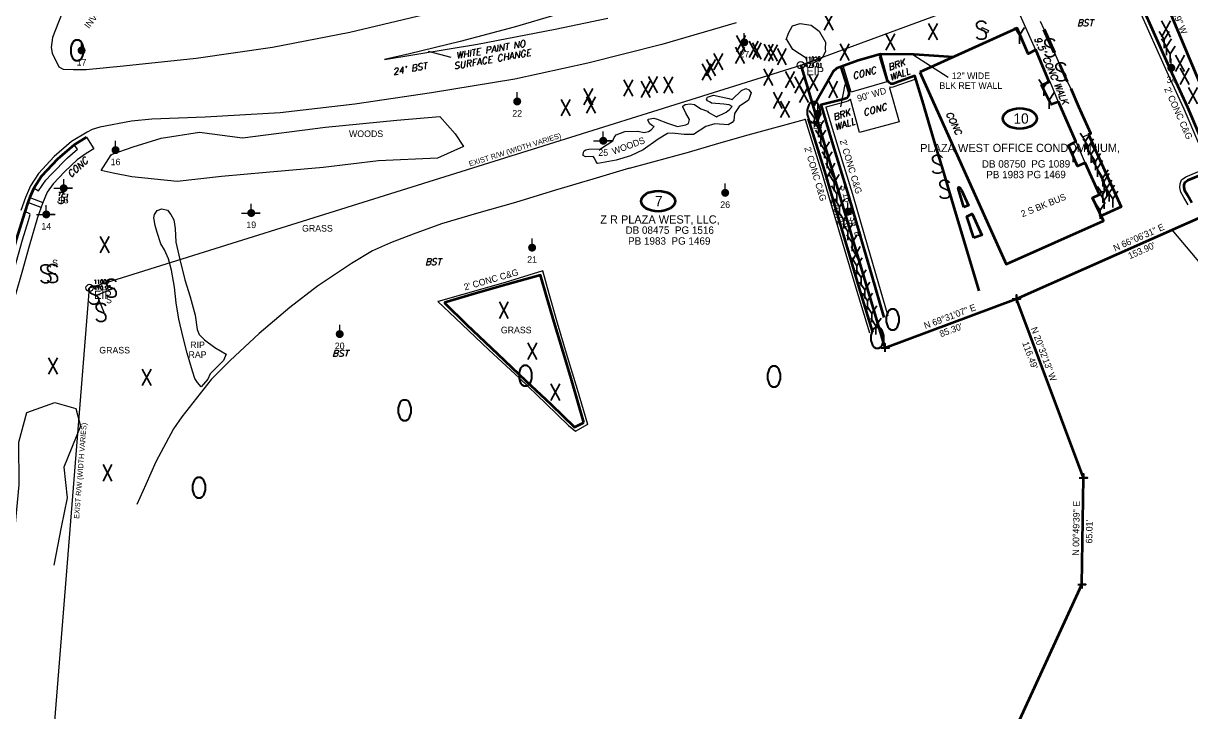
# Model space of a CAD drawing. Extents: x 2081991 to 2084654, y 739892 to 742657.
# Drawn here: x 2082565 to 2083276, y 740443 to 740863 of the extents above; entities that cross this region are included whole.
import ezdxf
from ezdxf.enums import TextEntityAlignment as Align

# ---------------------------------------------------------------- set-up
doc = ezdxf.new("R2010")
doc.units = 0
doc.header["$MEASUREMENT"] = 0
doc.linetypes.add('DGN Style 2', pattern=[2.872098, 1.723259, -1.148839])
for name, color, linetype, lineweight in [('Exist Property Corner CELL', 6, 'Continuous', 30), ('Exist Property Deed Book Text', 6, 'Continuous', 40), ('Exist Property Iron Pin CELL', 6, 'Continuous', 13), ('Exist Property Iron Pin Cogo Elevation', 6, 'Continuous', 0), ('Exist Property Iron Pin Cogo Number', 6, 'Continuous', 0), ('Exist Property Iron Pin Text', 6, 'Continuous', 13), ('Exist Property Line', 6, 'Continuous', 40), ('Exist Property Line Text', 6, 'Continuous', 13), ('Exist Property Owner Text', 6, 'Continuous', 40), ('Exist Right of Way Easement Line', 6, 'Continuous', 13), ('Exist Right of Way Line', 6, 'Continuous', 13), ('Exist Right of Way Line Text', 6, 'Continuous', 13), ('Exist Roads Curbs', 2, 'Continuous', 40), ('Exist Roads EOP', 2, 'Continuous', 13), ('Exist Structure Minor Pipes RCP 15 Inch Text', 30, 'Continuous', 13), ('Exist Utilities Power Joint Use Telephone CELL', 1, 'Continuous', 13), ('Exist Utilities Power Joint Use Telephone Text Tag Number', 1, 'Continuous', 13), ('Exist Utilities Power Pole CELL', 1, 'Continuous', 13), ('Exist Utilities Power Pole Text Tag Number', 1, 'Continuous', 13), ('Old_Level_11', 7, 'Continuous', 0), ('Old_Level_23', 7, 'Continuous', 0), ('Old_Level_26', 7, 'Continuous', 0), ('Old_Level_28', 7, 'Continuous', 0), ('Old_Level_3', 7, 'Continuous', 0), ('Old_Level_31', 7, 'Continuous', 0), ('Old_Level_8', 7, 'Continuous', 0), ('Old_Level_9', 7, 'Continuous', 0)]:
    doc.layers.add(name, color=color, linetype=linetype, lineweight=lineweight)
doc.styles.add('Style-ITALICS', font='ITALICS.shx')
doc.styles.add('Style-STANDARD', font='STANDARD.shx')
doc.styles.add('Style-WORKING', font='WORKING.shx')

# ---------------------------------------------------------------- blocks, each defined once
blk = doc.blocks.new('EXIST PROPERTY CORNER')
at = {"layer": 'Exist Property Corner CELL', "flags": 128}
blk.add_lwpolyline([(-0.05, 0), (0.05, 0), (0, 0), (0, 0.05), (0, -0.05)], dxfattribs=at)
at = {"layer": 'Exist Property Corner CELL'}
blk.add_point((0, 0), dxfattribs=at)
blk = doc.blocks.new('EXIST PROPERTY IRON PIN_1')
at = {"layer": 'Exist Property Iron Pin CELL'}
for radius in [0.0441, 0.00141]:
    blk.add_circle((0, 0), radius, dxfattribs=at)
blk = doc.blocks.new('EXIST UTILITIES POWER POLE')
at = {"layer": 'Exist Utilities Power Pole CELL'}
h = blk.add_hatch(color=256, dxfattribs=at)
edge = h.paths.add_edge_path()
edge.add_arc((0, 0), 0.049, 0, 360)
blk.add_line((0, 0), (0, 0.1125), dxfattribs=at)
blk.add_point((0, 0), dxfattribs=at)
at = {"layer": 'Exist Utilities Power Pole Text Tag Number', "style": 'Style-WORKING'}
blk.add_attdef('pole number', text='', height=0.08, dxfattribs=at).set_placement((0, -0.144), align=Align.MIDDLE_CENTER)
blk = doc.blocks.new('EXIST UTILITIES POWER JOINT USE TELEPHONE')
at = {"layer": 'Exist Utilities Power Joint Use Telephone CELL'}
h = blk.add_hatch(color=256, dxfattribs=at)
edge = h.paths.add_edge_path()
edge.add_arc((0.000024, 0.000125), 0.049003, 0, 360)
at = {"layer": 'Exist Utilities Power Joint Use Telephone CELL', "flags": 128}
blk.add_lwpolyline([(-0.11875, 0), (0.108, -0.00075), (0, -0.000393), (0, 0.1125)], dxfattribs=at)
at = {"layer": 'Exist Utilities Power Joint Use Telephone CELL'}
blk.add_point((0, 0), dxfattribs=at)
at = {"layer": 'Exist Utilities Power Joint Use Telephone Text Tag Number', "style": 'Style-WORKING'}
blk.add_attdef('pole number', text='', height=0.08, dxfattribs=at).set_placement((0, -0.144), align=Align.MIDDLE_CENTER)
blk = doc.blocks.new('Exist Property Owner Number Topo')
at = {"layer": 'Exist Property Owner Text', "color": 6}
blk.add_ellipse((0, 0), major_axis=(10.375, 0), ratio=0.6024096386, dxfattribs=at)
at = {"layer": 'Exist Property Owner Text', "color": 6, "style": 'Style-WORKING'}
blk.add_text('7', height=6.25, dxfattribs=at).set_placement((0.369155, 0), align=Align.MIDDLE_CENTER)
blk = doc.blocks.new('Exist Property Owner Number Topo_24')
at = {"layer": 'Exist Property Owner Text', "color": 6}
blk.add_ellipse((0, 0), major_axis=(10.375, 0), ratio=0.602409639, dxfattribs=at)
at = {"layer": 'Exist Property Owner Text', "color": 6, "style": 'Style-WORKING'}
blk.add_text('10', height=6.25, dxfattribs=at).set_placement((0.76199, 0), align=Align.MIDDLE_CENTER)

msp = doc.modelspace()

# ---------------------------------------------------------------- linework, layer by layer
at = {"layer": 'Exist Property Line', "ltscale": 50}
for p, q in [((2083310.871914, 740756.977987), (2083242.554, 740920.2097)), ((2083038.731, 740837.0748), (2083090.054512, 740664.849816)), ((2083170.161451, 740694.649133), (2083310.871914, 740756.977987)), ((2083090.054512, 740664.849816), (2083169.962366, 740694.696506)), ((2083211.027284, 740585.562453), (2083170.161451, 740694.649133)), ((2083210.0883, 740520.559234), (2083211.027284, 740585.562453)), ((2083099.082036, 740279.280024), (2083210.0883, 740520.559234))]:
    msp.add_line(p, q, dxfattribs=at)
at = {"layer": 'Exist Right of Way Easement Line', "ltscale": 50}
msp.add_line((2083489.943586, 740468.657405), (2083265.152648, 740736.726263), dxfattribs=at)
at = {"layer": 'Exist Right of Way Line', "ltscale": 50}
msp.add_line((2082574.468954, 740314.74611), (2082605.343, 740701.2959), dxfattribs=at)
at = {"layer": 'Exist Right of Way Line', "ltscale": 50, "flags": 128}
for points in [[(2083038.731, 740837.0748), (2083148.162711, 740877.568223), (2083242.554, 740920.2097)], [(2082605.343, 740701.2959), (2083038.731, 740837.0748)]]:
    msp.add_lwpolyline(points, dxfattribs=at)
at = {"layer": 'Exist Roads Curbs', "ltscale": 50, "flags": 128}
msp.add_lwpolyline([(2082603.441292, 740793.186003), (2082595.898818, 740788.481766), (2082585.698494, 740779.776307), (2082576.061781, 740769.36468), (2082571.384691, 740762.155962), (2082568.980611, 740756.52021), (2082567.769596, 740753.327019), (2082565.834476, 740747.603954), (2082560.690739, 740730.765888), (2082552.701618, 740702.208605), (2082546.53765, 740678.753325), (2082545.698558, 740675.650584), (2082539.876864, 740650.900709), (2082534.254879, 740624.058928), (2082529.104469, 740596.561741), (2082527.650903, 740587.302646), (2082527.098862, 740583.532471)], dxfattribs=at)
at = {"layer": 'Exist Roads EOP', "ltscale": 50, "flags": 128}
for points in [[(2082590.388098, 740873.518669), (2082582.758727, 740853.895288), (2082581.951362, 740847.888578), (2082582.496187, 740844.434945), (2082586.514645, 740836.112984), (2082589.228879, 740834.516495), (2082595.58298, 740834.303164), (2082603.215444, 740834.382426), (2082625.99726, 740836.654196), (2082670.249324, 740841.302147), (2082716.893294, 740848.062818), (2082763.977029, 740857.150574), (2082812.765914, 740868.663235)], [(2082999.347435, 740862.792371), (2082954.15816, 740849.740146), (2082909.056329, 740838.266341), (2082864.414957, 740828.514693), (2082813.755387, 740820.265078), (2082767.030638, 740813.284733), (2082721.405068, 740808.0312), (2082675.735519, 740805.298317), (2082643.264205, 740804.199492), (2082630.843704, 740802.827324), (2082611.664981, 740799.159837), (2082606.959471, 740797.74008), (2082603.813355, 740796.312606), (2082594.288704, 740790.592885), (2082583.81004, 740781.409584), (2082574.227636, 740770.967409), (2082569.370341, 740763.573431), (2082566.284161, 740756.494546), (2082563.356499, 740748.39799)]]:
    msp.add_lwpolyline(points, dxfattribs=at)
at = {"layer": 'Old_Level_11', "color": 3, "linetype": 'Continuous', "lineweight": 13, "ltscale": 49.9999, "flags": 128}
for points in [[(2083029.924502, 740852.394057), (2083031.321249, 740856.489799), (2083033.654244, 740861.11029), (2083038.437985, 740862.371037), (2083045.138721, 740861.393039), (2083049.892212, 740857.809047), (2083053.911454, 740850.97406), (2083053.558205, 740846.705819), (2083053.763204, 740845.495571), (2083052.020708, 740841.679329), (2083050.052712, 740840.292582), (2083046.770468, 740838.548085), (2083044.606222, 740838.187086), (2083042.833976, 740838.140586), (2083042.051978, 740841.394079), (2083034.003994, 740846.634069), (2083030.219751, 740852.643057)], [(2082931.458449, 740796.602169), (2082939.510683, 740796.760169), (2082943.315175, 740796.05217), (2082945.98367, 740796.695669), (2082947.640666, 740797.624167), (2082949.429663, 740799.667913), (2082948.337415, 740800.096912), (2082946.872918, 740801.358909), (2082945.58992, 740803.479655), (2082945.82017, 740804.082154), (2082949.194913, 740804.647903), (2082951.290159, 740804.118154), (2082957.611146, 740801.791159), (2082963.738634, 740799.640163), (2082964.724132, 740799.908412), (2082968.796374, 740800.580911), (2082970.268621, 740801.500659), (2082970.96537, 740803.973654), (2082968.713624, 740807.823397), (2082966.943128, 740811.658889), (2082966.885378, 740812.099638), (2082968.245375, 740813.051136), (2082971.372119, 740813.383385), (2082973.971864, 740813.136386), (2082977.903356, 740810.511891), (2082982.007848, 740808.930894), (2082982.290347, 740808.426645), (2082987.377837, 740805.597901), (2082988.098335, 740806.00165), (2082990.92508, 740807.206898), (2082993.230325, 740808.498645), (2082995.302071, 740810.038392), (2082996.955818, 740811.816889), (2082995.090821, 740812.949136), (2082991.897578, 740813.242136), (2082984.395593, 740813.960634), (2082983.519345, 740814.510883), (2082981.928348, 740815.323132), (2082981.403599, 740816.25963), (2082981.895848, 740817.576627), (2082985.500841, 740818.744875), (2082990.204581, 740817.783627), (2082994.917072, 740816.637879), (2082996.859568, 740816.21188), (2083002.702556, 740821.663369), (2083005.313301, 740822.747617), (2083007.161047, 740821.984368), (2083008.579295, 740820.128872), (2083006.863048, 740815.759381), (2083001.319059, 740811.800889), (2082998.334565, 740807.667397), (2082997.877566, 740803.246156), (2082996.863318, 740802.015408), (2082994.598572, 740800.651411), (2082986.327089, 740801.22266), (2082980.99885, 740799.751413), (2082973.429115, 740794.847172), (2082967.702626, 740794.761923), (2082960.376641, 740795.673671), (2082957.618646, 740795.358671), (2082951.792158, 740791.904428), (2082942.672426, 740785.374191), (2082935.073692, 740781.873448), (2082926.293209, 740779.130204)], [(2082619.075324, 740782.755947), (2082631.982548, 740787.366187), (2082648.935014, 740792.572177), (2082672.277967, 740796.17517), (2082698.509165, 740792.658927), (2082749.193063, 740799.328664), (2082792.564727, 740803.593655), (2082818.723174, 740805.703901), (2082828.073656, 740795.261422), (2082833.192395, 740787.379187), (2082817.318677, 740780.274202), (2082781.458249, 740778.650955), (2082747.713816, 740774.770963), (2082712.948636, 740771.583469), (2082685.66494, 740769.263224), (2082658.634994, 740766.10198), (2082631.160549, 740769.019724), (2082619.768322, 740771.20922), (2082612.502337, 740772.866216), (2082618.440075, 740782.482197)], [(2082926.275209, 740779.124454), (2082915.045982, 740777.027208), (2082914.674732, 740777.379457), (2082913.917484, 740778.626205), (2082913.112735, 740780.305952), (2082912.179487, 740781.367199), (2082907.586496, 740781.2087), (2082906.153749, 740782.002948), (2082906.0775, 740782.145698), (2082906.352999, 740784.035444), (2082906.837998, 740784.844692), (2082907.799246, 740785.449441), (2082909.636492, 740785.787941), (2082916.794728, 740786.12344), (2082924.232463, 740790.91868), (2082924.974212, 740792.965426), (2082926.234959, 740794.555673), (2082931.458449, 740796.602169)], [(2082618.440075, 740782.482197), (2082619.026824, 740782.755697)], [(2082560.081192, 740555.499151), (2082562.510187, 740581.1921), (2082562.320937, 740607.322048), (2082567.198427, 740625.333762), (2082584.264393, 740631.507749), (2082597.030618, 740627.865756), (2082599.709112, 740617.005278), (2082589.588632, 740591.976328), (2082591.679128, 740573.281366), (2082587.953386, 740555.517651), (2082583.505645, 740532.232448)]]:
    msp.add_lwpolyline(points, dxfattribs=at)
at = {"layer": 'Old_Level_23', "color": 2, "linetype": 'Continuous', "lineweight": 13, "flags": 128}
for points in [[(2082811.731784, 740845.586863), (2082825.559228, 740841.998442)], [(2083065.555681, 740825.291862), (2083063.000186, 740811.573889)]]:
    msp.add_lwpolyline(points, dxfattribs=at)
at = {"layer": 'Old_Level_26', "color": 30, "linetype": 'Continuous', "lineweight": 13, "ltscale": 49.9999, "flags": 128}
msp.add_lwpolyline([(2083107.039848, 740843.632325), (2083128.542055, 740829.798603)], dxfattribs=at)
at = {"layer": 'Old_Level_3', "color": 2, "linetype": 'Continuous', "lineweight": 13, "ltscale": 49.9999}
for p, q in [((2083187.091187, 740858.794545), (2083184.917442, 740863.707535)), ((2083196.728668, 740837.546837), (2083193.429925, 740844.725823)), ((2083068.115675, 740815.722381), (2083069.016174, 740816.346629)), ((2082575.79541, 740750.375261), (2082567.782553, 740753.365337))]:
    msp.add_line(p, q, dxfattribs=at)
at = {"layer": 'Old_Level_3', "color": 2, "linetype": 'Continuous', "lineweight": 53, "ltscale": 49.9999}
msp.add_line((2083193.429925, 740844.725823), (2083187.091187, 740858.794545), dxfattribs=at)
at = {"layer": 'Old_Level_3', "color": 2, "linetype": 'Continuous', "lineweight": 40, "ltscale": 49.9999}
for p, q in [((2083091.449879, 740828.349605), (2083087.093887, 740843.893824)), ((2083201.377659, 740826.924358), (2083196.728668, 740837.546837)), ((2083044.124973, 740802.319908), (2083043.559725, 740804.429153))]:
    msp.add_line(p, q, dxfattribs=at)
at = {"layer": 'Old_Level_3', "color": 2, "linetype": 'Continuous', "lineweight": 40, "ltscale": 49.9999, "flags": 128}
for points in [[(2083283.685744, 740790.199932), (2083274.617512, 740811.19689), (2083265.076782, 740832.023598), (2083258.266795, 740847.470567), (2083248.081315, 740870.208022), (2083235.73159, 740898.074716), (2083221.875618, 740891.635479), (2083220.267371, 740891.633729), (2083218.954624, 740892.033728), (2083218.375125, 740892.560977), (2083217.693126, 740893.693475), (2083216.555879, 740895.469971), (2083189.154433, 740883.049746), (2083190.057182, 740880.763251), (2083190.187431, 740879.179504), (2083189.650182, 740878.026506), (2083187.850686, 740876.592259), (2083183.150945, 740874.337263), (2083180.6597, 740873.462015)], [(2083089.569133, 740683.301146), (2083082.115147, 740709.272844), (2083075.142911, 740732.864296), (2083068.010426, 740757.501747), (2083059.218193, 740786.367939), (2083051.171459, 740813.143636), (2083065.058682, 740816.571129), (2083066.208679, 740816.884128), (2083067.201427, 740817.393127), (2083067.872676, 740818.053376), (2083068.301675, 740819.145624), (2083068.328675, 740820.533371), (2083063.471185, 740836.12784)], [(2083147.449017, 740699.614363), (2083138.294785, 740729.887052), (2083131.938298, 740751.788259), (2083125.463811, 740773.055466), (2083120.359321, 740790.357431), (2083112.973336, 740815.278632), (2083108.349095, 740830.625351), (2083098.773364, 740827.105108), (2083095.048872, 740825.728111), (2083093.681374, 740825.719111), (2083092.663876, 740826.521359), (2083091.449879, 740828.349605)], [(2083214.105633, 740794.689923), (2083215.478881, 740795.384671), (2083208.285645, 740811.581389), (2083203.504155, 740822.612367)], [(2083082.692396, 740674.288664), (2083074.415163, 740701.645109), (2083068.319675, 740722.320068), (2083061.568439, 740744.757273), (2083053.426455, 740772.378717), (2083044.124973, 740802.319908)], [(2083277.076008, 740753.176256), (2083274.420513, 740757.746247), (2083272.810266, 740760.535741), (2083272.377267, 740762.659487), (2083272.492017, 740764.143734), (2083272.976016, 740765.645481), (2083274.748012, 740766.874978), (2083284.646492, 740771.00197)], [(2082906.638748, 740619.311524), (2082898.831514, 740646.05322), (2082894.055024, 740662.305438), (2082888.575785, 740680.475901), (2082884.080294, 740695.686121), (2082880.066052, 740709.135344), (2082859.606592, 740703.305356), (2082839.722882, 740697.599617), (2082823.218165, 740692.780127), (2082821.816668, 740692.398877), (2082821.919168, 740691.949128), (2082835.059642, 740679.014404), (2082853.867854, 740661.21719), (2082871.286069, 740644.649973), (2082886.526039, 740630.359251), (2082900.92576, 740616.354029), (2082906.629998, 740619.341773)]]:
    msp.add_lwpolyline(points, dxfattribs=at)
at = {"layer": 'Old_Level_3', "color": 2, "linetype": 'Continuous', "lineweight": 13, "ltscale": 49.9999, "flags": 128}
for points in [[(2083281.390499, 740789.208934), (2083272.333267, 740810.180642), (2083262.796536, 740830.9986), (2083255.9823, 740846.455319), (2083245.79782, 740869.190524), (2083234.477093, 740894.734973), (2083222.429367, 740889.135984), (2083219.896372, 740889.133234), (2083217.688126, 740889.806233), (2083216.422129, 740890.95798), (2083215.569131, 740892.374477), (2083215.61713, 740892.299728), (2083192.353427, 740881.754999), (2083192.518427, 740881.336999), (2083192.733426, 740878.724255), (2083191.667928, 740876.437759), (2083189.187433, 740874.460763), (2083184.108943, 740872.024018), (2083181.672948, 740871.16802)], [(2082920.512471, 740877.898506), (2082890.296781, 740868.008776), (2082864.020584, 740860.152542), (2082831.169649, 740851.454809), (2082800.239961, 740843.858574), (2082785.000742, 740840.452581), (2082841.851628, 740849.845812), (2082889.089533, 740858.983544), (2082921.151469, 740865.652531)], [(2083108.946344, 740828.546105), (2083094.815872, 740823.609615), (2083093.922624, 740823.345865), (2083092.931126, 740823.594865)], [(2083092.851876, 740823.313866), (2083098.654864, 740802.569407), (2083074.652662, 740796.07692), (2083069.016174, 740816.346629)], [(2083094.815872, 740823.609615), (2083093.533625, 740823.364365), (2083092.931126, 740823.594865)], [(2083203.504155, 740822.612367), (2083201.377659, 740826.924358)], [(2083054.321953, 740811.346139), (2083054.176453, 740811.750889), (2083066.360429, 740814.839382), (2083067.449677, 740815.260632), (2083069.016174, 740816.346629)], [(2083091.972128, 740683.990894), (2083084.515393, 740709.971842), (2083077.542407, 740733.566295), (2083070.406921, 740758.213496), (2083061.611188, 740787.091938), (2083054.321953, 740811.346139)], [(2082934.418943, 740774.195964), (2082970.331371, 740784.096694), (2082988.855334, 740789.554433), (2083006.658548, 740794.608673), (2083041.101479, 740803.922654)], [(2083042.214977, 740801.726659), (2083041.660728, 740803.933154), (2083041.101479, 740803.922654)], [(2083080.77815, 740673.709415), (2083072.498917, 740701.07261), (2083066.402929, 740721.749069), (2083059.651692, 740744.186274), (2083051.512209, 740771.799219), (2083042.214977, 740801.726659)], [(2082603.441292, 740793.186003), (2082607.851596, 740786.11844), (2082603.257105, 740783.299196), (2082597.823116, 740779.389953), (2082590.157631, 740772.271968), (2082583.156395, 740764.682983), (2082579.559653, 740759.736743), (2082576.651408, 740752.727257), (2082573.565165, 740744.247024), (2082568.527925, 740726.792059), (2082563.958934, 740710.779591), (2082560.172191, 740697.339617), (2082555.551451, 740679.877902), (2082551.123709, 740661.968438), (2082546.420219, 740642.169728), (2082542.247727, 740622.149518), (2082538.600984, 740602.777057), (2082535.68424, 740584.527843), (2082532.589746, 740564.808133), (2082531.100749, 740554.795903)], [(2082571.441741, 740762.289699), (2082574.271413, 740760.536991), (2082578.662654, 740766.916228), (2082582.054898, 740770.698721), (2082591.873128, 740780.570701), (2082597.970008, 740785.820828), (2082595.898818, 740788.481766)], [(2082934.418943, 740774.195964), (2082912.048488, 740767.523727), (2082889.292783, 740760.92699), (2082864.859582, 740753.434755), (2082841.07813, 740746.611519), (2082819.871422, 740740.291282), (2082802.589206, 740734.093794), (2082788.742984, 740728.675305), (2082777.795006, 740723.840814), (2082765.022782, 740716.15258), (2082744.284823, 740702.424107), (2082727.385607, 740689.322884), (2082708.711644, 740673.531915), (2082691.106429, 740657.027198), (2082679.487203, 740645.460221), (2082661.650738, 740622.687017), (2082656.398499, 740615.343781), (2082645.69352, 740595.276572), (2082639.705532, 740581.578849), (2082634.167043, 740569.359373)], [(2083274.914512, 740751.920258), (2083272.257267, 740756.493249), (2083270.441771, 740759.637993), (2083269.857772, 740762.503237), (2083270.022272, 740764.630233), (2083270.85602, 740767.217228), (2083273.541015, 740769.080224), (2083283.671494, 740773.303966)], [(2082568.913947, 740756.344431), (2082576.879408, 740753.276756)], [(2082526.674008, 740555.8724), (2082530.200751, 740579.078854), (2082533.185995, 740598.144316), (2082536.654488, 740616.733779), (2082541.152479, 740638.807735), (2082546.171469, 740661.709939), (2082552.008708, 740685.140642), (2082558.203195, 740708.074346), (2082564.480933, 740730.593801), (2082568.149425, 740742.365277), (2082569.173923, 740746.03052), (2082569.018924, 740746.406519), (2082565.951011, 740747.948601)], [(2082908.971244, 740618.034526), (2082902.720006, 740639.369483), (2082896.704768, 740659.317444), (2082890.513031, 740679.767403), (2082885.490791, 740697.768867), (2082881.628798, 740711.620339), (2082858.647094, 740704.673603), (2082832.907396, 740697.309368), (2082817.782676, 740692.997376), (2082817.566177, 740692.973376), (2082828.440155, 740682.910396), (2082848.755364, 740663.578685), (2082867.299577, 740646.19072), (2082883.344045, 740630.908), (2082897.310517, 740617.542777), (2082901.476259, 740614.034034), (2082908.914744, 740618.227776)]]:
    msp.add_lwpolyline(points, dxfattribs=at)
at = {"layer": 'Old_Level_8', "color": 30, "linetype": 'Continuous', "lineweight": 13, "ltscale": 49.9999}
msp.add_line((2083206.494399, 740790.613431), (2083212.149637, 740777.311708), dxfattribs=at)
at = {"layer": 'Old_Level_8', "color": 30, "linetype": 'Continuous', "lineweight": 13, "ltscale": 49.9999, "flags": 128}
for points in [[(2083180.6597, 740873.462015), (2083171.535969, 740869.468773), (2083181.887198, 740846.351069)], [(2083086.614388, 740842.299828), (2083091.222629, 740826.897108), (2083069.433923, 740820.508871), (2083064.698682, 740836.645089)], [(2083190.019682, 740826.770359), (2083190.575931, 740827.129358), (2083195.67467, 740814.651633)], [(2083220.369621, 740759.010494), (2083225.166111, 740761.17774), (2083210.71139, 740793.307676), (2083214.105633, 740794.689923)]]:
    msp.add_lwpolyline(points, dxfattribs=at)
at = {"layer": 'Old_Level_8', "color": 30, "linetype": 'Continuous', "lineweight": 40, "flags": 128}
for points in [[(2083111.265839, 740832.683097), (2083163.876734, 740715.822081), (2083223.341865, 740742.139278), (2083216.617128, 740756.167), (2083220.73212, 740758.283496), (2083212.063638, 740777.469207), (2083207.499147, 740775.479461), (2083201.950658, 740788.083686), (2083206.417149, 740790.586431), (2083195.74142, 740814.705633), (2083191.303679, 740813.165386), (2083185.501691, 740824.870362), (2083190.066182, 740826.860108), (2083181.974198, 740846.368819), (2083177.282957, 740843.929324), (2083170.551971, 740859.657293), (2083111.265839, 740832.683097)], [(2083138.201285, 740750.404011), (2083134.689292, 740762.161488), (2083135.148791, 740762.608237), (2083135.542291, 740762.497487), (2083135.96454, 740762.165988), (2083136.691038, 740760.86949), (2083141.02828, 740751.609509), (2083138.201285, 740750.404011)], [(2083144.313273, 740731.726049), (2083139.906032, 740744.827773), (2083143.156525, 740746.459769), (2083149.055264, 740733.484045), (2083144.313273, 740731.726049)]]:
    msp.add_lwpolyline(points, close=True, dxfattribs=at)
at = {"layer": 'Old_Level_8', "color": 30, "linetype": 'Continuous', "lineweight": 13, "ltscale": 49.9999, "flags": 128}
for points in [[(2083149.249513, 740859.914792), (2083153.194005, 740858.196796), (2083152.593256, 740856.819049), (2083148.862264, 740858.325296), (2083149.249513, 740859.914792)], [(2082673.258215, 740640.99073), (2082671.105969, 740643.648225), (2082669.572473, 740646.17747), (2082668.133725, 740650.591461), (2082664.767732, 740661.451689), (2082662.337237, 740671.16042), (2082659.725492, 740682.239898), (2082658.011246, 740692.239128), (2082657.087247, 740701.789109), (2082655.365751, 740712.059588), (2082653.426505, 740718.958074), (2082651.01876, 740724.414063), (2082648.728264, 740728.190056), (2082646.536769, 740735.045542), (2082645.390771, 740739.340783), (2082644.399273, 740743.947524), (2082644.886522, 740746.04202), (2082646.577769, 740748.458015), (2082649.426013, 740749.565513), (2082652.796006, 740748.750265), (2082654.824502, 740745.98077), (2082656.648248, 740742.735527), (2082657.459247, 740737.435787), (2082658.004246, 740729.197304), (2082660.296991, 740718.543825), (2082663.304235, 740706.20785), (2082666.584478, 740695.85212), (2082669.648472, 740684.784643), (2082670.96722, 740676.04191), (2082672.048718, 740672.812667), (2082675.338461, 740669.570173), (2082681.722448, 740664.998182), (2082688.494435, 740660.816691), (2082686.891438, 740657.117948), (2082681.676698, 740651.766709), (2082678.783954, 740648.938464), (2082677.459457, 740645.663471), (2082673.258215, 740640.99073)]]:
    msp.add_lwpolyline(points, close=True, dxfattribs=at)
at = {"layer": 'Old_Level_8', "color": 30, "linetype": 'Continuous', "lineweight": 40, "flags": 128}
for points in [[(2083046.628718, 740812.554887), (2083058.600444, 740833.083596), (2083061.00644, 740835.378341), (2083073.798164, 740840.085082), (2083087.402887, 740844.017074), (2083107.937096, 740843.691325), (2083131.748298, 740842.078078)], [(2083214.105633, 740794.689923), (2083225.76586, 740768.897974), (2083234.110093, 740750.713761), (2083220.70187, 740744.572773)]]:
    msp.add_lwpolyline(points, dxfattribs=at)
at = {"layer": 'Old_Level_8', "color": 30, "linetype": 'DGN Style 2', "lineweight": 13, "flags": 128}
msp.add_lwpolyline([(2082586.772388, 740754.624753), (2082587.193137, 740758.853744), (2082591.820128, 740758.393495), (2082591.399379, 740754.164254), (2082586.772388, 740754.624753)], close=True, dxfattribs=at)
at = {"layer": 'Old_Level_8', "color": 30, "linetype": 'Continuous', "lineweight": 13, "flags": 128}
for points in [[(2082580.346151, 740709.989342), (2082584.834392, 740710.000092)], [(2082620.58157, 740701.10636), (2082609.852592, 740696.893118), (2082614.039584, 740686.470889)]]:
    msp.add_lwpolyline(points, dxfattribs=at)

# ---------------------------------------------------------------- block references
at = {"layer": 'Exist Property Corner CELL', "xscale": 50, "yscale": 50, "zscale": 50}
for p in [(2083170.161451, 740694.649133), (2083090.054512, 740664.849816), (2083211.027284, 740585.562453), (2083210.0883, 740520.559234)]:
    msp.add_blockref('EXIST PROPERTY CORNER', p, dxfattribs=at)
at = {"layer": 'Exist Property Iron Pin CELL', "xscale": 50, "yscale": 50, "zscale": 50}
for p in [(2083038.731, 740837.0748), (2082605.343, 740701.2959)]:
    msp.add_blockref('EXIST PROPERTY IRON PIN_1', p, dxfattribs=at)
at = {"layer": 'Exist Property Owner Text', "color": 6, "rotation": 0.231276}
msp.add_blockref('Exist Property Owner Number Topo_24', (2083172.267697, 740804.528342), dxfattribs=at)
at = {"layer": 'Exist Property Owner Text', "color": 6}
msp.add_blockref('Exist Property Owner Number Topo', (2082951.829551, 740754.170834), dxfattribs=at)
at = {"layer": 'Exist Utilities Power Joint Use Telephone CELL', "xscale": 50, "yscale": 50}
for p, values in [((2082918.398, 740790.9685), {'pole number': '25'}), ((2082589.5666, 740762.0269), {'pole number': '15'}), ((2082578.9508, 740746.0814), {'pole number': '14'}), ((2082703.8654, 740746.9422), {'pole number': '19'})]:
    msp.add_blockref('EXIST UTILITIES POWER JOINT USE TELEPHONE', p, dxfattribs=at).add_auto_attribs(values)
at = {"layer": 'Exist Utilities Power Pole CELL', "xscale": 50, "yscale": 50}
for p, values in [((2082600.469, 740846.023), {'pole number': '17'}), ((2083004.3449, 740850.933), {'pole number': '27'}), ((2083264.5992, 740835.3993), {'pole number': '34'}), ((2082865.9566, 740814.9249), {'pole number': '22'}), ((2083049.0917, 740807.457), {'pole number': '29'}), ((2082621.1656, 740785.2833), {'pole number': '16'}), ((2082992.7013, 740759.2434), {'pole number': '26'}), ((2083067.4619, 740747.7548), {'pole number': '28'}), ((2082875.035, 740725.8157), {'pole number': '21'}), ((2082757.7774, 740673.1704), {'pole number': '20'})]:
    msp.add_blockref('EXIST UTILITIES POWER POLE', p, dxfattribs=at).add_auto_attribs(values)

# ---------------------------------------------------------------- texts
at = {"layer": 'Exist Property Deed Book Text', "style": 'Style-WORKING'}
for s, p in [('DB 08475  PG 1516', (2082958.889806, 740734.271705)), ('PB 1983  PG 1469', (2082958.623521, 740727.667937))]:
    msp.add_text(s, height=4.5, dxfattribs=at).set_placement(p, align=Align.CENTER)
at = {"layer": 'Exist Property Deed Book Text', "insert": (2083176.054872, 740768.074049), "char_height": 4.5, "attachment_point": 8, "rotation": 0.085313438, "line_spacing_factor": 0.866667, "style": 'Style-WORKING'}
msp.add_mtext('DB 08750  PG 1089\\PPB 1983 PG 1469', dxfattribs=at)
at = {"layer": 'Exist Property Iron Pin Cogo Elevation', "style": 'Style-STANDARD'}
for s, p in [('474.01', (2083041.231, 740837.0748)), ('470.95', (2082607.843, 740701.2959))]:
    msp.add_text(s, height=2.5, dxfattribs=at).set_placement(p, align=Align.MIDDLE_LEFT)
at = {"layer": 'Exist Property Iron Pin Cogo Number', "style": 'Style-STANDARD'}
for s, p in [('11025', (2083041.231, 740840.8248)), ('11007', (2082607.843, 740705.0459))]:
    msp.add_text(s, height=2.5, dxfattribs=at).set_placement(p, align=Align.MIDDLE_LEFT)
at = {"layer": 'Exist Property Iron Pin Text', "style": 'Style-WORKING'}
for p in [(2083047.561953, 740833.400257), (2082613.43546, 740697.047461)]:
    msp.add_text('EIP', height=5, dxfattribs=at).set_placement(p, align=Align.MIDDLE_CENTER)
at = {"layer": 'Exist Property Line Text', "style": 'Style-WORKING'}
for s, rotation, p in [('N 22%%D42\'39" W', 292.710936, (2083265.951844, 740872.313614)), ('S 16%%D35\'39" E', 286.594199, (2083069.361349, 740748.295357)), ("179.71'", 286.594199, (2083061.236668, 740747.547085)), ('N 66%%D06\'31" E', 23.891341, (2083244.727055, 740732.053438)), ("153.90'", 23.891341, (2083246.488894, 740724.084141)), ('N 69%%D31\'07" E', 20.481356, (2083129.626289, 740683.900341)), ("85.30'", 20.481356, (2083130.277499, 740675.60374)), ('N 20%%D32\'13" W', 290.536854, (2083186.872674, 740660.98974)), ("116.49'", 290.536854, (2083178.597407, 740660.275241)), ('N 00%%D49\'39" E', 89.172409, (2083206.582358, 740554.790366)), ("65.01'", 89.172409, (2083214.553389, 740552.72717))]:
    msp.add_text(s, height=4, rotation=rotation, dxfattribs=at).set_placement(p, align=Align.MIDDLE_CENTER)
at = {"layer": 'Exist Property Owner Text', "style": 'Style-WORKING'}
msp.add_text('PLAZA WEST OFFICE CONDOMINIUM,  ', height=5, rotation=0.085296, dxfattribs=at).set_placement((2083174.312163, 740784.124913), align=Align.CENTER)
msp.add_text('Z R PLAZA WEST, LLC,  ', height=5, dxfattribs=at).set_placement((2082954.816454, 740740.521699), align=Align.CENTER)
at = {"layer": 'Exist Right of Way Line Text', "style": 'Style-WORKING'}
for rotation, p in [(17.395586, (2082864.556482, 740785.566992)), (85.426298, (2082599.686771, 740589.854289))]:
    msp.add_text('EXIST R/W (WIDTH VARIES)', height=3.2, rotation=rotation, dxfattribs=at).set_placement(p, align=Align.MIDDLE_CENTER)
at = {"layer": 'Exist Structure Minor Pipes RCP 15 Inch Text', "style": 'Style-WORKING'}
msp.add_text("INV=471.54'", height=4, rotation=52.510374, dxfattribs=at).set_placement((2082612.323958, 740871.912497), align=Align.MIDDLE_CENTER)
at = {"layer": 'Old_Level_11', "color": 3, "linetype": 'Continuous', "lineweight": 13, "style": 'Style-STANDARD'}
for s, p in [('X', (2083055.730773, 740863.471285)), ('X', (2083261.380861, 740859.156044)), ('X', (2083119.380145, 740857.511047)), ('Y', (2083172.05729, 740855.042802)), ('Y', (2083260.254364, 740852.466807)), ('X', (2083002.309879, 740850.101562)), ('X', (2083010.086364, 740846.697319)), ('X', (2083011.98311, 740845.677571)), ('X', (2083019.116096, 740844.941823)), ('X', (2083065.439003, 740844.985572)), ('X', (2083093.320447, 740851.14331)), ('Y', (2083261.677861, 740848.152816)), ('X', (2082988.514157, 740839.247084)), ('X', (2083001.718131, 740843.049326)), ('X', (2083021.90884, 740844.518823)), ('X', (2083027.22683, 740842.292578)), ('Y', (2083263.888106, 740843.617075)), ('X', (2083269.823594, 740838.092586)), ('X', (2082981.495421, 740832.853097)), ('X', (2082984.140166, 740835.565591)), ('X', (2082948.802986, 740825.229862)), ('X', (2082958.147718, 740825.023362)), ('X', (2083019.019596, 740829.742103)), ('X', (2083032.21932, 740828.146356)), ('X', (2083037.949558, 740825.015112)), ('X', (2083046.426041, 740826.38011)), ('Y', (2083186.89926, 740823.387366)), ('X', (2083272.815838, 740830.303602)), ('X', (2082909.343315, 740817.878127)), ('X', (2082933.671767, 740823.092866)), ('X', (2082944.322245, 740822.245868)), ('X', (2083040.769803, 740819.306874)), ('X', (2083058.513517, 740822.204118)), ('X', (2083277.735829, 740818.482875)), ('X', (2082895.463343, 740811.18614)), ('X', (2082910.970312, 740812.755637)), ('X', (2083024.790335, 740815.558631)), ('X', (2083029.102076, 740810.077392)), ('Y', (2083190.169754, 740815.472131)), ('Y', (2083047.09204, 740804.413904)), ('Y', (2083049.601035, 740798.247166)), ('Y', (2083050.945532, 740792.469177)), ('Y', (2083212.21371, 740790.576431)), ('Y', (2083053.169528, 740785.290692)), ('Y', (2083204.681725, 740782.951947)), ('Y', (2083214.054706, 740787.206438)), ('Y', (2083215.679953, 740782.532447)), ('Y', (2083054.860024, 740779.233454)), ('Y', (2083218.326697, 740778.146706)), ('Y', (2083219.557195, 740774.008464)), ('X', (2083056.81027, 740772.374718)), ('Y', (2083222.883188, 740768.157726)), ('Y', (2083059.137766, 740765.349232)), ('Y', (2083223.648937, 740766.03098)), ('Y', (2083225.279684, 740762.022488)), ('Y', (2083060.647013, 740758.432996)), ('Y', (2083222.819438, 740758.135496)), ('Y', (2083223.711187, 740754.517503)), ('Y', (2083226.774931, 740758.931995)), ('Y', (2083228.905676, 740755.298502)), ('Y', (2083062.424509, 740750.531011)), ('Y', (2083221.150692, 740748.444516)), ('Y', (2083064.980004, 740742.591777)), ('Y', (2083067.460499, 740735.462541)), ('X', (2082614.464905, 740727.609307)), ('Y', (2083069.995744, 740728.742555)), ('X', (2083072.25999, 740721.492069)), ('Y', (2083073.031488, 740714.541083)), ('Y', (2083075.552233, 740707.339598)), ('Y', (2083077.753229, 740699.864363)), ('Y', (2083079.438225, 740693.141126)), ('X', (2082857.800918, 740687.720137)), ('Y', (2083082.05722, 740685.426892)), ('Y', (2083084.595465, 740677.856657)), ('X', (2082875.262134, 740662.737937)), ('X', (2082583.022718, 740653.687955)), ('X', (2082640.041854, 740646.794469)), ('X', (2082889.139356, 740637.768987)), ('X', (2082616.253152, 740588.606085))]:
    msp.add_text(s, height=9.99998, dxfattribs=at).set_placement(p, align=Align.MIDDLE_CENTER)
at = {"layer": 'Old_Level_23', "color": 2, "linetype": 'Continuous', "lineweight": 13, "style": 'Style-ITALICS'}
for height, p in [(3.999993, (2083211.952113, 740862.855557)), (3.999992, (2082814.670693, 740717.198828)), (3.999992, (2082758.070574, 740661.420727))]:
    msp.add_text('BST', height=height, dxfattribs=at).set_placement(p, align=Align.MIDDLE_CENTER)
at = {"layer": 'Old_Level_23', "color": 2, "linetype": 'Continuous', "lineweight": 13}
for s, rotation, style, p in [("9.5' CONC WALK", 293.035689, 'Style-ITALICS', (2083191.527855, 740833.782332)), ("24' BST", 10.534194, 'Style-ITALICS', (2082800.442472, 740834.859199)), ('CONC', 15.135894, 'Style-ITALICS', (2083077.399635, 740832.203596)), ("2' CONC C&G", 294.055728, 'Style-WORKING', (2083268.940323, 740807.783911)), ('CONC', 15.135894, 'Style-ITALICS', (2083083.927122, 740809.916141)), ('CONC', 295.097539, 'Style-ITALICS', (2083132.05859, 740801.795285)), ("2' CONC C&G", 286.832028, 'Style-WORKING', (2083047.752206, 740770.750344)), ("2' CONC C&G", 286.888717, 'Style-WORKING', (2083069.359945, 740775.168368)), ('CONC', 42.879067, 'Style-ITALICS', (2082598.047217, 740774.713811)), ("2' CONC C&G", 15.966067, 'Style-WORKING', (2082850.068335, 740706.372211))]:
    msp.add_text(s, height=3.999992, rotation=rotation, dxfattribs=dict(at, style=style)).set_placement(p, align=Align.MIDDLE_CENTER)
at = {"layer": 'Old_Level_23', "color": 2, "linetype": 'Continuous', "lineweight": 13, "char_height": 3.999992, "attachment_point": 5, "line_spacing_factor": 0.9, "style": 'Style-ITALICS'}
for s, insert, rotation in [('WHITE PAINT NO\\PSURFACE CHANGE\\P', (2082850.191447, 740843.609506), 10.177139056), ('BRK\\PWALL\\P', (2083098.066837, 740834.427144), 19.038723525), ('BRK\\PWALL\\P', (2083064.600473, 740803.964789), 18.047843716)]:
    msp.add_mtext(s, dxfattribs=dict(at, insert=insert, rotation=rotation))
at = {"layer": 'Old_Level_26', "color": 30, "linetype": 'Continuous', "lineweight": 13, "style": 'Style-WORKING'}
msp.add_text('2 S BK BUS', height=3.999991, rotation=22.221764, dxfattribs=at).set_placement((2083186.630164, 740751.682857), align=Align.MIDDLE_CENTER)
at = {"layer": 'Old_Level_26', "color": 30, "linetype": 'Continuous', "lineweight": 13, "char_height": 3.999992, "attachment_point": 5, "line_spacing_factor": 0.9, "style": 'Style-WORKING'}
for s, insert in [('12" WIDE\\PBLK RET WALL\\P', (2083142.43039, 740827.586124)), ('RIP\\PRAP\\P', (2082671.150733, 740663.616547))]:
    msp.add_mtext(s, dxfattribs=dict(at, insert=insert))
at = {"layer": 'Old_Level_28', "color": 30, "linetype": 'Continuous', "lineweight": 13, "style": 'Style-WORKING'}
msp.add_text('90" WD', height=3.999992, rotation=16.341125, dxfattribs=at).set_placement((2083081.957569, 740819.182894), align=Align.MIDDLE_CENTER)
for p in [(2082584.291516, 740716.506329), (2082617.169201, 740693.993624)]:
    msp.add_text('S', height=3.999992, dxfattribs=at).set_placement(p, align=Align.MIDDLE_CENTER)
at = {"layer": 'Old_Level_31', "color": 3, "linetype": 'Continuous', "lineweight": 13, "style": 'Style-WORKING'}
for s, p in [('WOODS', (2082773.859505, 740795.239661)), ('GRASS', (2082744.193607, 740737.629351)), ('GRASS', (2082865.339479, 740675.637161)), ('GRASS', (2082620.636654, 740663.358515))]:
    msp.add_text(s, height=3.999992, dxfattribs=at).set_placement(p, align=Align.MIDDLE_CENTER)
msp.add_text('WOODS', height=3.999992, rotation=20.239436, dxfattribs=at).set_placement((2082933.765659, 740787.942773), align=Align.MIDDLE_CENTER)
at = {"layer": 'Old_Level_8', "color": 30, "linetype": 'Continuous', "lineweight": 13, "style": 'Style-STANDARD'}
for p in [(2083190.568285, 740847.645067), (2083197.251271, 740832.931596), (2083122.063172, 740776.647709), (2083126.478413, 740761.420489), (2082578.640759, 740709.958342), (2082582.729251, 740710.031092), (2082607.98295, 740696.912118), (2082618.585929, 740701.10386), (2082612.317441, 740686.385389)]:
    msp.add_text('S', height=10.999978, dxfattribs=at).set_placement(p, align=Align.MIDDLE_CENTER)
at = {"layer": 'Old_Level_9', "color": 1, "linetype": 'Continuous', "lineweight": 13, "style": 'Style-STANDARD'}
for s, height, p in [('S', 10.999978, (2083148.841618, 740858.340045)), ('O', 12.499975, (2082597.773394, 740846.06107)), ('O', 12.499975, (2083046.620246, 740808.367895)), ('3', 6.999986, (2082588.005611, 740756.06625)), ('O', 12.499975, (2083094.79865, 740682.018398)), ('O', 12.499975, (2083085.455418, 740670.81917)), ('O', 12.499975, (2082870.954597, 740647.829966)), ('O', 12.499975, (2083022.459044, 740647.256217)), ('O', 12.499975, (2082797.383245, 740626.721758)), ('O', 12.499975, (2082672.054995, 740579.548103))]:
    msp.add_text(s, height=height, dxfattribs=at).set_placement(p, align=Align.MIDDLE_CENTER)

doc.saveas('drawing.dxf')
